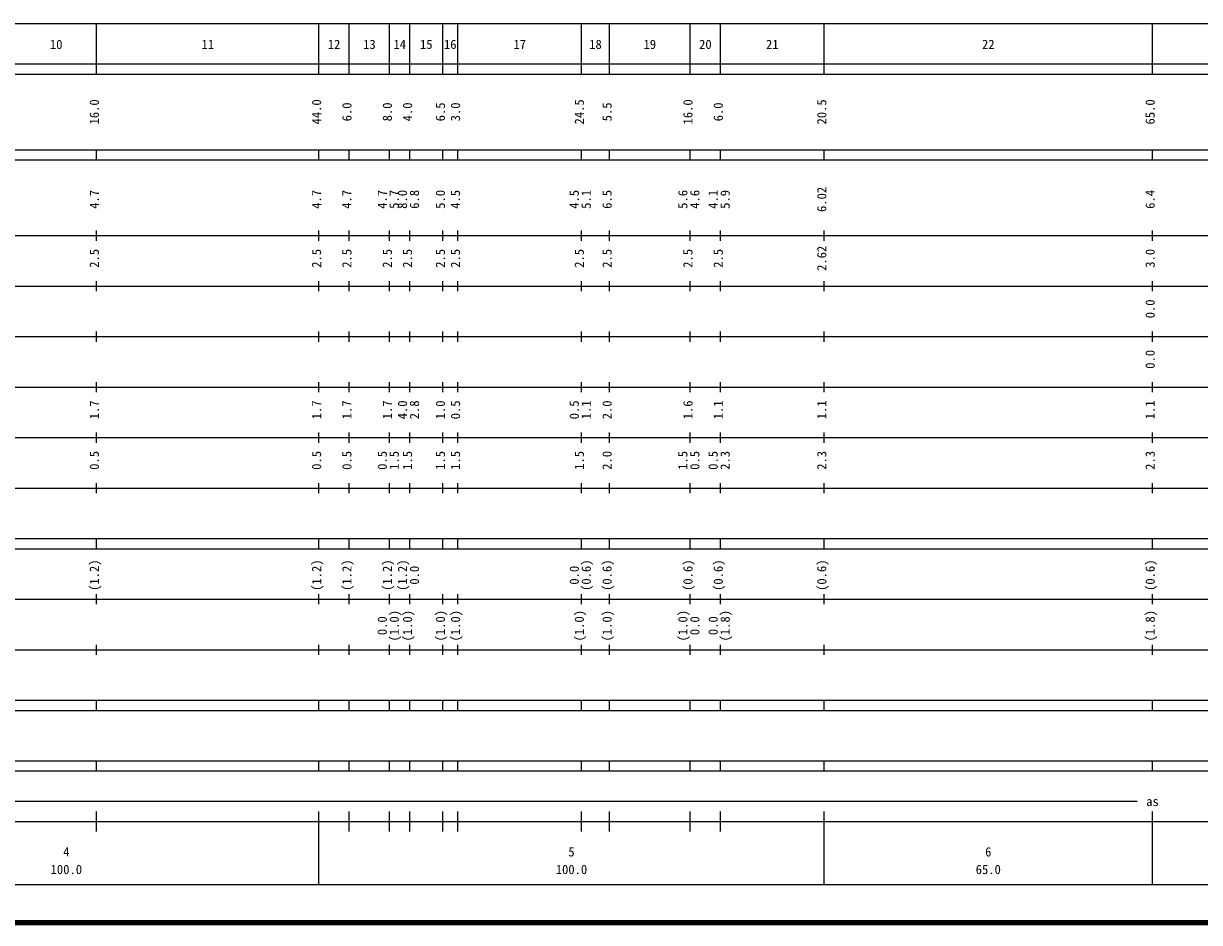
# Model space of a CAD drawing. Units: millimetres on the paper, enlarged 1000 times. Extents: x 40000 to 680000, y 20000 to 380000.
# Drawn here: x 309530 to 542308, y 20000 to 198000 of the extents above; entities that cross this region are included whole.
import ezdxf
from ezdxf.enums import TextEntityAlignment as Align

# ---------------------------------------------------------------- set-up
doc = ezdxf.new("R2010")
doc.units = ezdxf.units.MM
doc.header["$LTSCALE"] = 1000
doc.layers.add('M-TTL', color=2, linetype='Continuous', lineweight=140)
doc.layers.add('M-TTL-BAND', color=7, linetype='Continuous', lineweight=25)
doc.styles.add('ＭＳ ゴシック', font='')
doc.styles.get('ＭＳ ゴシック').set_extended_font_data('MS Gothic')

msp = doc.modelspace()

# ---------------------------------------------------------------- linework, layer by layer
at = {"layer": 'M-TTL'}
msp.add_line((40000, 20000), (680000, 20000), dxfattribs=at)
at = {"layer": 'M-TTL-BAND'}
for p, q in [((68000, 198000), (579000, 198000)), ((324000, 188000), (324000, 198000)), ((368000, 188000), (368000, 198000)), ((374000, 188000), (374000, 198000)), ((382000, 188000), (382000, 198000)), ((386000, 188000), (386000, 198000)), ((392500, 188000), (392500, 198000)), ((395500, 188000), (395500, 198000)), ((420000, 188000), (420000, 198000)), ((425500, 188000), (425500, 198000)), ((441500, 188000), (441500, 198000)), ((447500, 188000), (447500, 198000)), ((468000, 188000), (468000, 198000)), ((533000, 188000), (533000, 198000)), ((40000, 190000), (579000, 190000)), ((40000, 188000), (579000, 188000)), ((40000, 173000), (579000, 173000)), ((324000, 171000), (324000, 173000)), ((368000, 171000), (368000, 173000)), ((374000, 171000), (374000, 173000)), ((382000, 171000), (382000, 173000)), ((386000, 171000), (386000, 173000)), ((392500, 171000), (392500, 173000)), ((395500, 171000), (395500, 173000)), ((420000, 171000), (420000, 173000)), ((425500, 171000), (425500, 173000)), ((441500, 171000), (441500, 173000)), ((447500, 171000), (447500, 173000)), ((468000, 171000), (468000, 173000)), ((533000, 171000), (533000, 173000)), ((40000, 171000), (579000, 171000)), ((40000, 156000), (579000, 156000)), ((324000, 155000), (324000, 157000)), ((368000, 155000), (368000, 157000)), ((374000, 155000), (374000, 157000)), ((382000, 155000), (382000, 157000)), ((386000, 155000), (386000, 157000)), ((392500, 155000), (392500, 157000)), ((395500, 155000), (395500, 157000)), ((420000, 155000), (420000, 157000)), ((425500, 155000), (425500, 157000)), ((441500, 155000), (441500, 157000)), ((447500, 155000), (447500, 157000)), ((468000, 155000), (468000, 157000)), ((533000, 155000), (533000, 157000)), ((324000, 145000), (324000, 147000)), ((368000, 145000), (368000, 147000)), ((374000, 145000), (374000, 147000)), ((382000, 145000), (382000, 147000)), ((386000, 145000), (386000, 147000)), ((392500, 145000), (392500, 147000)), ((395500, 145000), (395500, 147000)), ((420000, 145000), (420000, 147000)), ((425500, 145000), (425500, 147000)), ((441500, 145000), (441500, 147000)), ((447500, 145000), (447500, 147000)), ((468000, 145000), (468000, 147000)), ((533000, 145000), (533000, 147000)), ((46000, 146000), (579000, 146000)), ((52000, 136000), (579000, 136000)), ((324000, 135000), (324000, 137000)), ((368000, 135000), (368000, 137000)), ((374000, 135000), (374000, 137000)), ((382000, 135000), (382000, 137000)), ((386000, 135000), (386000, 137000)), ((392500, 135000), (392500, 137000)), ((395500, 135000), (395500, 137000)), ((420000, 135000), (420000, 137000)), ((425500, 135000), (425500, 137000)), ((441500, 135000), (441500, 137000)), ((447500, 135000), (447500, 137000)), ((468000, 135000), (468000, 137000)), ((533000, 135000), (533000, 137000)), ((46000, 126000), (579000, 126000)), ((324000, 125000), (324000, 127000)), ((368000, 125000), (368000, 127000)), ((374000, 125000), (374000, 127000)), ((382000, 125000), (382000, 127000)), ((386000, 125000), (386000, 127000)), ((392500, 125000), (392500, 127000)), ((395500, 125000), (395500, 127000)), ((420000, 125000), (420000, 127000)), ((425500, 125000), (425500, 127000)), ((441500, 125000), (441500, 127000)), ((447500, 125000), (447500, 127000)), ((468000, 125000), (468000, 127000)), ((533000, 125000), (533000, 127000)), ((324000, 115000), (324000, 117000)), ((368000, 115000), (368000, 117000)), ((374000, 115000), (374000, 117000)), ((382000, 115000), (382000, 117000)), ((386000, 115000), (386000, 117000)), ((392500, 115000), (392500, 117000)), ((395500, 115000), (395500, 117000)), ((420000, 115000), (420000, 117000)), ((425500, 115000), (425500, 117000)), ((441500, 115000), (441500, 117000)), ((447500, 115000), (447500, 117000)), ((468000, 115000), (468000, 117000)), ((533000, 115000), (533000, 117000)), ((52000, 116000), (579000, 116000)), ((46000, 106000), (579000, 106000)), ((324000, 105000), (324000, 107000)), ((368000, 105000), (368000, 107000)), ((374000, 105000), (374000, 107000)), ((382000, 105000), (382000, 107000)), ((386000, 105000), (386000, 107000)), ((392500, 105000), (392500, 107000)), ((395500, 105000), (395500, 107000)), ((420000, 105000), (420000, 107000)), ((425500, 105000), (425500, 107000)), ((441500, 105000), (441500, 107000)), ((447500, 105000), (447500, 107000)), ((468000, 105000), (468000, 107000)), ((533000, 105000), (533000, 107000)), ((40000, 96000), (579000, 96000)), ((324000, 94000), (324000, 96000)), ((368000, 94000), (368000, 96000)), ((374000, 94000), (374000, 96000)), ((382000, 94000), (382000, 96000)), ((386000, 94000), (386000, 96000)), ((392500, 94000), (392500, 96000)), ((395500, 94000), (395500, 96000)), ((420000, 94000), (420000, 96000)), ((425500, 94000), (425500, 96000)), ((441500, 94000), (441500, 96000)), ((447500, 94000), (447500, 96000)), ((468000, 94000), (468000, 96000)), ((533000, 94000), (533000, 96000)), ((40000, 94000), (579000, 94000)), ((49000, 84000), (579000, 84000)), ((324000, 83000), (324000, 85000)), ((368000, 83000), (368000, 85000)), ((374000, 83000), (374000, 85000)), ((382000, 83000), (382000, 85000)), ((386000, 83000), (386000, 85000)), ((392500, 83000), (392500, 85000)), ((395500, 83000), (395500, 85000)), ((420000, 83000), (420000, 85000)), ((425500, 83000), (425500, 85000)), ((441500, 83000), (441500, 85000)), ((447500, 83000), (447500, 85000)), ((468000, 83000), (468000, 85000)), ((533000, 83000), (533000, 85000)), ((324000, 73000), (324000, 75000)), ((368000, 73000), (368000, 75000)), ((374000, 73000), (374000, 75000)), ((382000, 73000), (382000, 75000)), ((386000, 73000), (386000, 75000)), ((392500, 73000), (392500, 75000)), ((395500, 73000), (395500, 75000)), ((420000, 73000), (420000, 75000)), ((425500, 73000), (425500, 75000)), ((441500, 73000), (441500, 75000)), ((447500, 73000), (447500, 75000)), ((468000, 73000), (468000, 75000)), ((533000, 73000), (533000, 75000)), ((40000, 74000), (579000, 74000)), ((40000, 64000), (579000, 64000)), ((324000, 62000), (324000, 64000)), ((368000, 62000), (368000, 64000)), ((374000, 62000), (374000, 64000)), ((382000, 62000), (382000, 64000)), ((386000, 62000), (386000, 64000)), ((392500, 62000), (392500, 64000)), ((395500, 62000), (395500, 64000)), ((420000, 62000), (420000, 64000)), ((425500, 62000), (425500, 64000)), ((441500, 62000), (441500, 64000)), ((447500, 62000), (447500, 64000)), ((468000, 62000), (468000, 64000)), ((533000, 62000), (533000, 64000)), ((40000, 62000), (579000, 62000)), ((40000, 52000), (579000, 52000)), ((324000, 50000), (324000, 52000)), ((368000, 50000), (368000, 52000)), ((374000, 50000), (374000, 52000)), ((382000, 50000), (382000, 52000)), ((386000, 50000), (386000, 52000)), ((392500, 50000), (392500, 52000)), ((395500, 50000), (395500, 52000)), ((420000, 50000), (420000, 52000)), ((425500, 50000), (425500, 52000)), ((441500, 50000), (441500, 52000)), ((447500, 50000), (447500, 52000)), ((468000, 50000), (468000, 52000)), ((533000, 50000), (533000, 52000)), ((40000, 50000), (579000, 50000)), ((110500, 44000), (530000, 44000)), ((324000, 38000), (324000, 42000)), ((368000, 27500), (368000, 42000)), ((374000, 38000), (374000, 42000)), ((382000, 38000), (382000, 42000)), ((386000, 38000), (386000, 42000)), ((392500, 38000), (392500, 42000)), ((395500, 38000), (395500, 42000)), ((420000, 38000), (420000, 42000)), ((425500, 38000), (425500, 42000)), ((441500, 38000), (441500, 42000)), ((447500, 38000), (447500, 42000)), ((468000, 27500), (468000, 42000)), ((533000, 27500), (533000, 42000)), ((40000, 40000), (579000, 40000)), ((68000, 27500), (579000, 27500))]:
    msp.add_line(p, q, dxfattribs=at)

# ---------------------------------------------------------------- texts
at = {"layer": 'M-TTL-BAND', "style": 'ＭＳ ゴシック'}
for s, p in [('10', (316000, 192405)), ('11', (346000, 192405)), ('12', (371000, 192405)), ('13', (378000, 192405)), ('14', (384000, 192405)), ('15', (389250, 192405)), ('16', (394000, 192405)), ('17', (407750, 192405)), ('18', (422750, 192405)), ('19', (433500, 192405)), ('20', (444500, 192405)), ('21', (457750, 192405)), ('22', (500500, 192405)), ('as', (533000, 42500)), ('4', (318000, 32523)), ('5', (418000, 32523)), ('6', (500500, 32523)), ('100.0', (318000, 29033)), ('100.0', (418000, 29033)), ('65.0', (500500, 29033))]:
    msp.add_text(s, height=1833, dxfattribs=at).set_placement(p, align=Align.BOTTOM_CENTER)
for s, p in [('16.0', (325000, 180500)), ('44.0', (369000, 180500)), ('6.0', (375000, 180500)), ('8.0', (383000, 180500)), ('4.0', (387000, 180500)), ('6.5', (393500, 180500)), ('3.0', (396500, 180500)), ('24.5', (421000, 180500)), ('5.5', (426500, 180500)), ('16.0', (442500, 180500)), ('6.0', (448500, 180500)), ('20.5', (469000, 180500)), ('65.0', (534000, 180500)), ('6.02', (469000, 163174)), ('4.7', (325000, 163174)), ('4.7', (369000, 163174)), ('4.7', (375000, 163174)), ('4.7', (382000, 163174)), ('5.7', (384370, 163174)), ('8.0', (386000, 163174)), ('6.8', (388370, 163174)), ('5.0', (393500, 163174)), ('4.5', (396500, 163174)), ('4.5', (420000, 163174)), ('5.1', (422370, 163174)), ('6.5', (426500, 163174)), ('5.6', (441500, 163174)), ('4.6', (443870, 163174)), ('4.1', (447500, 163174)), ('5.9', (449870, 163174)), ('6.4', (534000, 163174)), ('2.62', (469000, 151500)), ('2.5', (325000, 151500)), ('2.5', (369000, 151500)), ('2.5', (375000, 151500)), ('2.5', (383000, 151500)), ('2.5', (387000, 151500)), ('2.5', (393500, 151500)), ('2.5', (396500, 151500)), ('2.5', (421000, 151500)), ('2.5', (426500, 151500)), ('2.5', (442500, 151500)), ('2.5', (448500, 151500)), ('3.0', (534000, 151500)), ('0.0', (534000, 141500)), ('0.0', (534000, 131500)), ('1.7', (325000, 121500)), ('1.7', (369000, 121500)), ('1.7', (375000, 121500)), ('1.7', (383000, 121500)), ('4.0', (386000, 121500)), ('2.8', (388370, 121500)), ('1.0', (393500, 121500)), ('0.5', (396500, 121500)), ('0.5', (420000, 121500)), ('1.1', (422370, 121500)), ('2.0', (426500, 121500)), ('1.6', (442500, 121500)), ('1.1', (448500, 121500)), ('1.1', (469000, 121500)), ('1.1', (534000, 121500)), ('0.5', (325000, 111500)), ('0.5', (369000, 111500)), ('0.5', (375000, 111500)), ('0.5', (382000, 111500)), ('1.5', (384370, 111500)), ('1.5', (387000, 111500)), ('1.5', (393500, 111500)), ('1.5', (396500, 111500)), ('1.5', (421000, 111500)), ('2.0', (426500, 111500)), ('1.5', (441500, 111500)), ('0.5', (443870, 111500)), ('0.5', (447500, 111500)), ('2.3', (449870, 111500)), ('2.3', (469000, 111500)), ('2.3', (534000, 111500)), ('(1.2)', (325000, 88764)), ('(1.2)', (369000, 88764)), ('(1.2)', (375000, 88764)), ('(1.2)', (383000, 88764)), ('(1.2)', (386000, 88764)), ('(0.6)', (422370, 88764)), ('(0.6)', (426500, 88764)), ('(0.6)', (442500, 88764)), ('(0.6)', (448500, 88764)), ('(0.6)', (469000, 88764)), ('(0.6)', (534000, 88764)), ('0.0', (388370, 88764)), ('0.0', (420000, 88764)), ('(1.0)', (384370, 78764)), ('(1.0)', (387000, 78764)), ('(1.0)', (393500, 78764)), ('(1.0)', (396500, 78764)), ('(1.0)', (421000, 78764)), ('(1.0)', (426500, 78764)), ('(1.0)', (441500, 78764)), ('(1.8)', (449870, 78764)), ('(1.8)', (534000, 78764)), ('0.0', (382000, 78764)), ('0.0', (443870, 78764)), ('0.0', (447500, 78764))]:
    msp.add_text(s, height=1833, rotation=90, dxfattribs=at).set_placement(p, align=Align.BOTTOM_CENTER)

doc.saveas('drawing.dxf')
